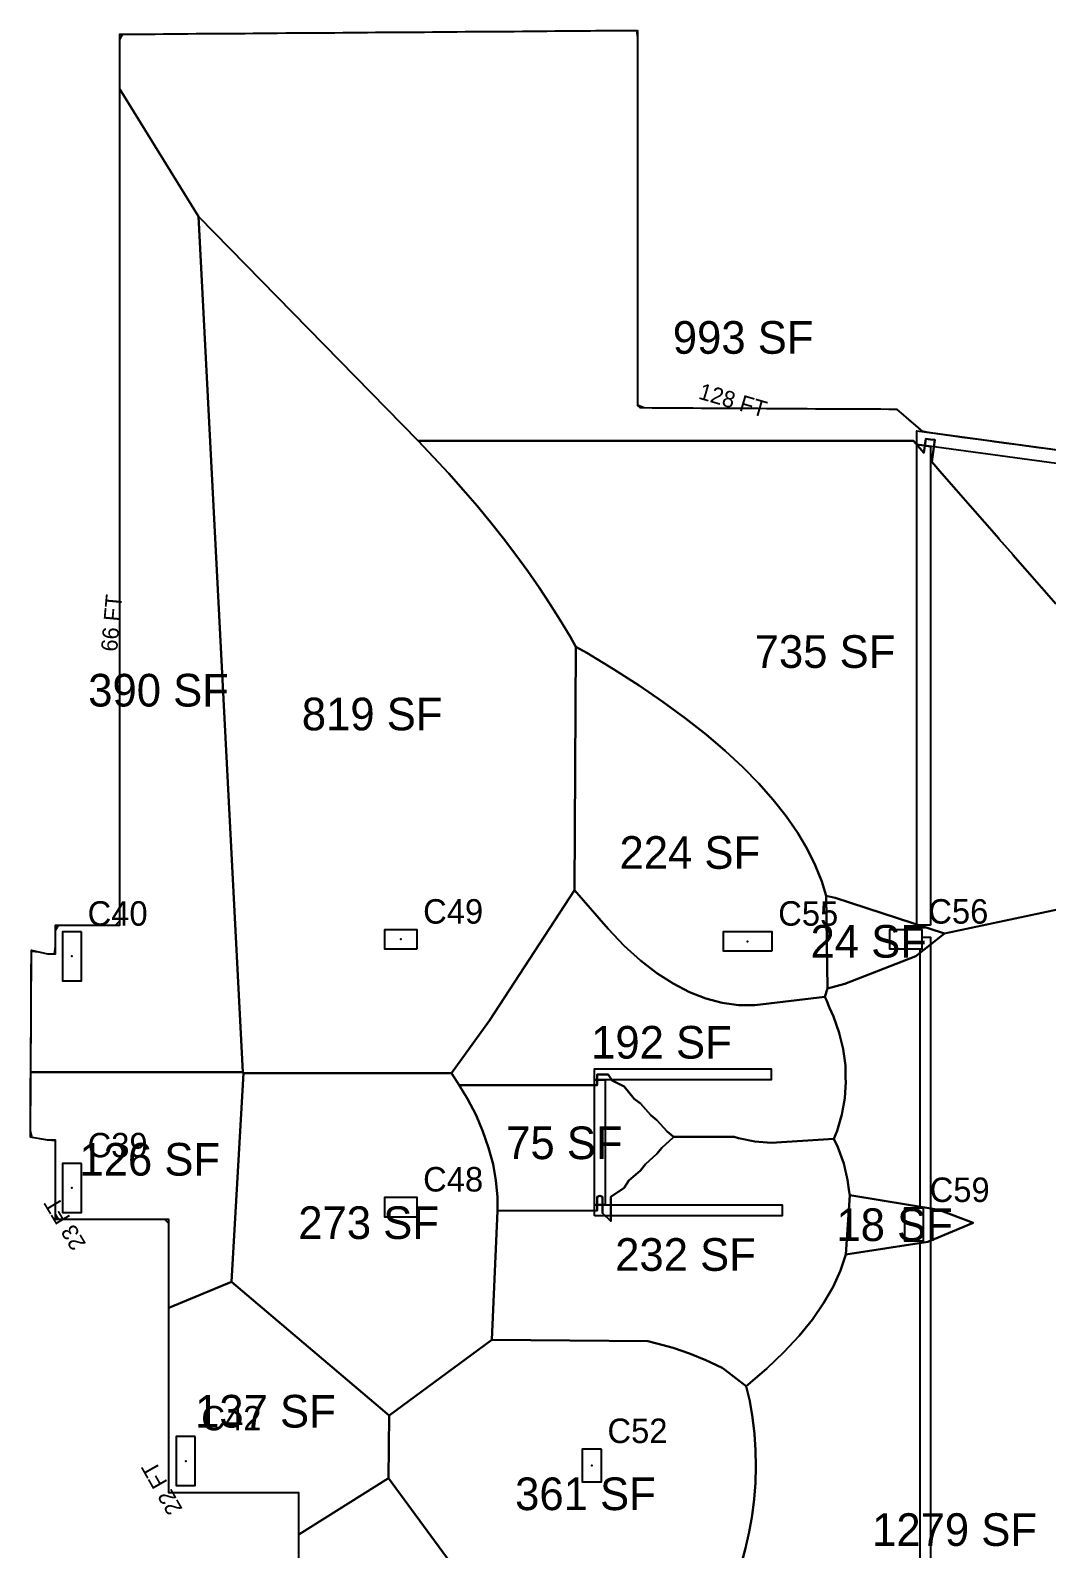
# Model space of a CAD drawing. Header units: metres. Extents: x 3272 to 9634, y 5311 to 56288.
# Drawn here: x 6113 to 6861, y 39064 to 40180 of the extents above; entities that cross this region are included whole.
import ezdxf
from ezdxf.enums import TextEntityAlignment as Align

# ---------------------------------------------------------------- set-up
doc = ezdxf.new("R2010")
doc.units = ezdxf.units.M
for name, color, linetype in [('BOUNDARY', 5, 'Continuous'), ('COL-LABEL', 2, 'Continuous'), ('COLS', 2, 'Continuous'), ('FLOOR_4_AREA_LABELS', 3, 'Continuous'), ('FLOOR_4_BOUNDARY', 5, 'Continuous'), ('FLOOR_4_COLUMNS', 7, 'Continuous'), ('FLOOR_4_FASCADE_COLUMNS', 30, 'Continuous'), ('FLOOR_4_FASCADE_WALLS', 4, 'Continuous'), ('FLOOR_4_LARGE_TRIBUTARY', 6, 'Continuous'), ('FLOOR_4_TRIBUTARY_COL_100', 2, 'Continuous'), ('FLOOR_4_TRIBUTARY_COL_106', 2, 'Continuous'), ('FLOOR_4_TRIBUTARY_COL_28', 2, 'Continuous'), ('FLOOR_4_TRIBUTARY_COL_29', 2, 'Continuous'), ('FLOOR_4_TRIBUTARY_COL_30', 2, 'Continuous'), ('FLOOR_4_TRIBUTARY_COL_31', 2, 'Continuous'), ('FLOOR_4_TRIBUTARY_COL_70', 2, 'Continuous'), ('FLOOR_4_TRIBUTARY_COL_74', 2, 'Continuous'), ('FLOOR_4_TRIBUTARY_COL_75', 2, 'Continuous'), ('FLOOR_4_TRIBUTARY_COL_76', 2, 'Continuous'), ('FLOOR_4_WALL_TRIBUTARY_111', 1, 'Continuous'), ('FLOOR_4_WALL_TRIBUTARY_112', 1, 'Continuous'), ('FLOOR_4_WALL_TRIBUTARY_113', 1, 'Continuous'), ('FLOOR_4_WALL_TRIBUTARY_120', 1, 'Continuous'), ('FLOOR_4_WALL_TRIBUTARY_121', 1, 'Continuous'), ('FLOOR_4_WALL_TRIBUTARY_139', 1, 'Continuous'), ('WALL', 4, 'Continuous')]:
    doc.layers.add(name, color=color, linetype=linetype)

msp = doc.modelspace()

# ---------------------------------------------------------------- linework, layer by layer
at = {"layer": 'BOUNDARY'}
msp.add_lwpolyline([(6310.8, 38958.2), (6310.8, 39104.7), (6215.2, 39104.7), (6215.2, 39305.7), (6131.8, 39305.7), (6131.8, 39364), (6125.8, 39364), (6113.3, 39366.1), (6114.1, 39503.6), (6125.8, 39501), (6131.8, 39501), (6131.8, 39522.1), (6179, 39522.1), (6179, 40176.8), (6560, 40179.7), (6560, 39904), (6561.7, 39902.4), (6750.3, 39901.3), (6769.4, 39885), (6775.3, 39884), (7023.9, 39850.3)], dxfattribs=at)
at = {"layer": 'COLS'}
for points in [[(6397.7, 39504.6), (6397.7, 39518.6), (6373.7, 39518.6), (6373.7, 39504.6)], [(6769.3, 39504.6), (6769.3, 39518.6), (6745.3, 39518.6), (6745.3, 39504.6)], [(6150.9, 39517.1), (6136.9, 39517.1), (6136.9, 39481.1), (6150.9, 39481.1)], [(6658.9, 39503.1), (6658.9, 39517.1), (6622.9, 39517.1), (6622.9, 39503.1)], [(6150.9, 39346.8), (6136.9, 39346.8), (6136.9, 39310.8), (6150.9, 39310.8)], [(6397.7, 39307.7), (6397.7, 39321.7), (6373.7, 39321.7), (6373.7, 39307.7)], [(6770.3, 39314), (6756.3, 39314), (6756.3, 39290), (6770.3, 39290)], [(6234.6, 39146.1), (6220.6, 39146.1), (6220.6, 39110.1), (6234.6, 39110.1)], [(6533.3, 39136.8), (6519.3, 39136.8), (6519.3, 39112.8), (6533.3, 39112.8)]]:
    msp.add_lwpolyline(points, close=True, dxfattribs=at)
at = {"layer": 'FLOOR_4_BOUNDARY'}
msp.add_lwpolyline([(6310.8, 38958.2), (6310.8, 39104.7), (6215.2, 39104.7), (6215.2, 39305.7), (6131.8, 39305.7), (6131.8, 39364), (6125.8, 39364), (6113.3, 39366.1), (6114.1, 39503.6), (6125.8, 39501), (6131.8, 39501), (6131.8, 39522.1), (6179, 39522.1), (6179, 40176.8), (6560, 40179.7), (6560, 39904), (6561.7, 39902.4), (6750.3, 39901.3), (6769.4, 39885), (6775.3, 39884), (7023.9, 39850.3)], dxfattribs=at)
at = {"layer": 'FLOOR_4_COLUMNS'}
for p in [(6385.7, 39511.6), (6640.9, 39510.1), (6757.3, 39511.6), (6143.9, 39499.1), (6143.9, 39328.8), (6385.7, 39314.7), (6763.3, 39302), (6227.6, 39128.1), (6526.3, 39124.8)]:
    msp.add_point(p, dxfattribs=at)
at = {"layer": 'FLOOR_4_FASCADE_COLUMNS'}
for points in [[(6113.6, 39412.8), (6113.6, 39418.8), (6113.6, 39424.8), (6113.7, 39430.8), (6113.7, 39436.8), (6113.8, 39442.8), (6113.8, 39448.8), (6113.8, 39454.8), (6113.9, 39460.8), (6113.9, 39466.8), (6113.9, 39472.8), (6114, 39478.8), (6114, 39484.8), (6114, 39490.8), (6114.1, 39496.8), (6114.1, 39502.8), (6119.2, 39502.5), (6125, 39501.2), (6131, 39501), (6131.8, 39506.3), (6131.8, 39512.3), (6131.8, 39518.3), (6133.9, 39522.1), (6139.9, 39522.1), (6145.9, 39522.1), (6151.9, 39522.1), (6157.9, 39522.1), (6163.9, 39522.1), (6169.9, 39522.1), (6175.9, 39522.1), (6179, 39525.1), (6179, 39531.1), (6179, 39537.1), (6179, 39543.1), (6179, 39549.1), (6179, 39555.1), (6179, 39561.1), (6179, 39567.1), (6179, 39573.1), (6179, 39579.1), (6179, 39585.1), (6179, 39591.1), (6179, 39597.1), (6179, 39603.1), (6179, 39609.1), (6179, 39615.1), (6179, 39621.1), (6179, 39627.1), (6179, 39633.1), (6179, 39639.1), (6179, 39645.1), (6179, 39651.1), (6179, 39657.1), (6179, 39663.1), (6179, 39669.1), (6179, 39675.1), (6179, 39681.1), (6179, 39687.1), (6179, 39693.1), (6179, 39699.1), (6179, 39705.1), (6179, 39711.1), (6179, 39717.1), (6179, 39723.1), (6179, 39729.1), (6179, 39735.1), (6179, 39741.1), (6179, 39747.1), (6179, 39753.1), (6179, 39759.1), (6179, 39765.1), (6179, 39771.1), (6179, 39777.1), (6179, 39783.1), (6179, 39789.1), (6179, 39795.1), (6179, 39801.1), (6179, 39807.1), (6179, 39813.1), (6179, 39819.1), (6179, 39825.1), (6179, 39831.1), (6179, 39837.1), (6179, 39843.1), (6179, 39849.1), (6179, 39855.1), (6179, 39861.1), (6179, 39867.1), (6179, 39873.1), (6179, 39879.1), (6179, 39885.1), (6179, 39891.1), (6179, 39897.1), (6179, 39903.1), (6179, 39909.1), (6179, 39915.1), (6179, 39921.1), (6179, 39927.1), (6179, 39933.1), (6179, 39939.1), (6179, 39945.1), (6179, 39951.1), (6179, 39957.1), (6179, 39963.1), (6179, 39969.1), (6179, 39975.1), (6179, 39981.1), (6179, 39987.1), (6179, 39993.1), (6179, 39999.1), (6179, 40005.1), (6179, 40011.1), (6179, 40017.1), (6179, 40023.1), (6179, 40029.1), (6179, 40035.1), (6179, 40041.1), (6179, 40047.1), (6179, 40053.1), (6179, 40059.1), (6179, 40065.1), (6179, 40071.1), (6179, 40077.1), (6179, 40083.1), (6179, 40089.1), (6179, 40095.1), (6179, 40101.1), (6179, 40107.1), (6179, 40113.1), (6179, 40119.1), (6179, 40125.1), (6179, 40131.1), (6179, 40137.1)], [(6215.2, 39242.8), (6215.2, 39248.8), (6215.2, 39254.8), (6215.2, 39260.8), (6215.2, 39266.8), (6215.2, 39272.8), (6215.2, 39278.8), (6215.2, 39284.8), (6215.2, 39290.8), (6215.2, 39296.8), (6215.2, 39302.8), (6212.1, 39305.7), (6206.1, 39305.7), (6200.1, 39305.7), (6194.1, 39305.7), (6188.1, 39305.7), (6182.1, 39305.7), (6176.1, 39305.7), (6170.1, 39305.7), (6164.1, 39305.7), (6158.1, 39305.7), (6152.1, 39305.7), (6146.1, 39305.7), (6140.1, 39305.7), (6134.1, 39305.7), (6131.8, 39309.4), (6131.8, 39315.4), (6131.8, 39321.4), (6131.8, 39327.4), (6131.8, 39333.4), (6131.8, 39339.4), (6131.8, 39345.4), (6131.8, 39351.4), (6131.8, 39357.4), (6131.8, 39363.4), (6126.4, 39364), (6120.5, 39364.9), (6114.6, 39365.9), (6113.3, 39370.8), (6113.3, 39376.8), (6113.4, 39382.8), (6113.4, 39388.8), (6113.5, 39394.8), (6113.5, 39400.8), (6113.5, 39406.8), (6113.6, 39412.8)], [(6310.8, 39074.4), (6310.8, 39080.4), (6310.8, 39086.4), (6310.8, 39092.4), (6310.8, 39098.4), (6310.8, 39104.4), (6305.1, 39104.7), (6299.1, 39104.7), (6293.1, 39104.7), (6287.1, 39104.7), (6281.1, 39104.7), (6275.1, 39104.7), (6269.1, 39104.7), (6263.1, 39104.7), (6257.1, 39104.7), (6251.1, 39104.7), (6245.1, 39104.7), (6239.1, 39104.7), (6233.1, 39104.7), (6227.1, 39104.7), (6221.1, 39104.7), (6215.2, 39104.8), (6215.2, 39110.8), (6215.2, 39116.8), (6215.2, 39122.8), (6215.2, 39128.8), (6215.2, 39134.8), (6215.2, 39140.8), (6215.2, 39146.8), (6215.2, 39152.8), (6215.2, 39158.8), (6215.2, 39164.8), (6215.2, 39170.8), (6215.2, 39176.8), (6215.2, 39182.8), (6215.2, 39188.8), (6215.2, 39194.8), (6215.2, 39200.8), (6215.2, 39206.8), (6215.2, 39212.8), (6215.2, 39218.8), (6215.2, 39224.8), (6215.2, 39230.8), (6215.2, 39236.8), (6215.2, 39242.8)], [(6310.8, 39062.4), (6310.8, 39068.4), (6310.8, 39074.4)]]:
    msp.add_lwpolyline(points, dxfattribs=at)
at = {"layer": 'FLOOR_4_FASCADE_WALLS'}
msp.add_lwpolyline([(6179, 40137.1), (6179, 40143.1), (6179, 40149.1), (6179, 40155.1), (6179, 40161.1), (6179, 40167.1), (6179, 40173.1), (6181.2, 40176.9), (6187.2, 40176.9), (6193.2, 40176.9), (6199.2, 40177), (6205.2, 40177), (6211.2, 40177.1), (6217.2, 40177.1), (6223.2, 40177.2), (6229.2, 40177.2), (6235.2, 40177.3), (6241.2, 40177.3), (6247.2, 40177.4), (6253.2, 40177.4), (6259.2, 40177.4), (6265.2, 40177.5), (6271.2, 40177.5), (6277.2, 40177.6), (6283.2, 40177.6), (6289.2, 40177.7), (6295.2, 40177.7), (6301.2, 40177.8), (6307.2, 40177.8), (6313.2, 40177.8), (6319.2, 40177.9), (6325.2, 40177.9), (6331.2, 40178), (6337.2, 40178), (6343.2, 40178.1), (6349.2, 40178.1), (6355.2, 40178.2), (6361.2, 40178.2), (6367.2, 40178.3), (6373.2, 40178.3), (6379.2, 40178.3), (6385.2, 40178.4), (6391.2, 40178.4), (6397.2, 40178.5), (6403.2, 40178.5), (6409.2, 40178.6), (6415.2, 40178.6), (6421.2, 40178.7), (6427.2, 40178.7), (6433.2, 40178.8), (6439.2, 40178.8), (6445.2, 40178.8), (6451.2, 40178.9), (6457.2, 40178.9), (6463.2, 40179), (6469.2, 40179), (6475.2, 40179.1), (6481.2, 40179.1), (6487.2, 40179.2), (6493.2, 40179.2), (6499.2, 40179.3), (6505.2, 40179.3), (6511.2, 40179.3), (6517.2, 40179.4), (6523.2, 40179.4), (6529.2, 40179.5), (6535.2, 40179.5), (6541.2, 40179.6), (6547.2, 40179.6), (6553.2, 40179.7), (6559.2, 40179.7), (6560, 40174.5), (6560, 40168.5), (6560, 40162.5), (6560, 40156.5), (6560, 40150.5), (6560, 40144.5), (6560, 40138.5), (6560, 40132.5), (6560, 40126.5), (6560, 40120.5), (6560, 40114.5), (6560, 40108.5), (6560, 40102.5), (6560, 40096.5), (6560, 40090.5), (6560, 40084.5), (6560, 40078.5), (6560, 40072.5), (6560, 40066.5), (6560, 40060.5), (6560, 40054.5), (6560, 40048.5), (6560, 40042.5), (6560, 40036.5), (6560, 40030.5), (6560, 40024.5), (6560, 40018.5), (6560, 40012.5), (6560, 40006.5), (6560, 40000.5), (6560, 39994.5), (6560, 39988.5), (6560, 39982.5), (6560, 39976.5), (6560, 39970.5), (6560, 39964.5), (6560, 39958.5), (6560, 39952.5), (6560, 39946.5), (6560, 39940.5), (6560, 39934.5), (6560, 39928.5), (6560, 39922.5), (6560, 39916.5), (6560, 39910.5), (6560, 39904.5), (6564.8, 39902.4), (6570.8, 39902.3), (6576.8, 39902.3), (6582.8, 39902.3), (6588.8, 39902.2), (6594.8, 39902.2), (6600.8, 39902.2), (6606.8, 39902.1), (6612.8, 39902.1), (6618.8, 39902.1), (6624.8, 39902), (6630.8, 39902), (6636.8, 39901.9), (6642.8, 39901.9), (6648.8, 39901.9), (6654.8, 39901.8), (6660.8, 39901.8), (6666.8, 39901.8), (6672.8, 39901.7), (6678.8, 39901.7), (6684.8, 39901.7), (6690.8, 39901.6), (6696.8, 39901.6), (6702.8, 39901.6), (6708.8, 39901.5), (6714.8, 39901.5), (6720.8, 39901.5), (6726.8, 39901.4), (6732.8, 39901.4), (6738.8, 39901.4), (6744.8, 39901.3), (6750.7, 39901), (6755.3, 39897.1), (6759.8, 39893.2), (6764.4, 39889.3), (6768.9, 39885.4), (6774.7, 39884.1), (6780.7, 39883.3), (6786.6, 39882.4), (6792.6, 39881.6), (6798.5, 39880.8), (6804.5, 39880), (6810.4, 39879.2), (6816.3, 39878.4), (6822.3, 39877.6), (6828.2, 39876.8), (6834.2, 39876), (6840.1, 39875.2), (6846.1, 39874.4), (6852, 39873.6), (6858, 39872.8), (6863.9, 39872)], dxfattribs=at)
at = {"layer": 'FLOOR_4_LARGE_TRIBUTARY'}
for points in [[(6867.6, 39758.1), (6857.2, 39770), (6857.1, 39770.1), (6846.7, 39782), (6846.7, 39782), (6846.6, 39782.1), (6836.2, 39794), (6836.1, 39794.1), (6825.7, 39806), (6825.6, 39806.1), (6815.3, 39818), (6815.1, 39818.1), (6804.8, 39830), (6804.7, 39830.1), (6794.3, 39842.1), (6794.2, 39842.1), (6783.8, 39854.1), (6783.7, 39854.1), (6776.3, 39862.6), (6778.5, 39878.7), (6775.4, 39878.9), (6772, 39879.5), (6770.6, 39869.1), (6763, 39878.1), (6398.6, 39878.1), (6237, 40042.8), (6179, 40136.4), (6179, 40176.8), (6560, 40179.7), (6560, 39904), (6561.7, 39902.4), (6750.3, 39901.3), (6769.4, 39885), (6770.6, 39884.8), (6775.3, 39884), (6781.8, 39883.1), (6793.7, 39881.5), (6805.6, 39879.9), (6817.5, 39878.3), (6829.4, 39876.6), (6841.3, 39875), (6853.2, 39873.4), (6865.1, 39871.8)], [(6909.3, 39542.1), (6785.7, 39515.9), (6705.2, 39542.1), (6698.7, 39543.6), (6695.4, 39554.1), (6690.6, 39566.1), (6684.6, 39578.1), (6677.5, 39590.1), (6669.2, 39602.1), (6659.7, 39614.1), (6649.1, 39626.1), (6637.3, 39638.1), (6624.4, 39650.1), (6610.3, 39662.1), (6595, 39674.1), (6578.6, 39686.1), (6561.1, 39698.1), (6542.3, 39710.1), (6542.3, 39710.1), (6522.5, 39722.1), (6514.6, 39726.6), (6510.3, 39734.1), (6503.1, 39746.1), (6495.5, 39758.1), (6487.5, 39770.1), (6479.1, 39782.1), (6470.4, 39794.1), (6461.2, 39806.1), (6451.7, 39818.1), (6441.9, 39830.1), (6431.6, 39842.1), (6421, 39854.1), (6409.9, 39866.1), (6398.6, 39878.1), (6763, 39878.1), (6770.6, 39869.1), (6772, 39879.5), (6775.4, 39878.9), (6778.5, 39878.7), (6776.3, 39862.6), (6783.7, 39854.1), (6783.8, 39854.1), (6794.2, 39842.1), (6794.3, 39842.1), (6804.7, 39830.1), (6804.8, 39830), (6815.1, 39818.1), (6815.3, 39818), (6825.6, 39806.1), (6825.7, 39806), (6836.1, 39794.1), (6836.2, 39794), (6846.6, 39782.1), (6846.7, 39782), (6857.1, 39770.1), (6857.2, 39770), (6867.6, 39758.1)], [(6636.1, 39052.1), (6639.4, 39064.1), (6642.1, 39076.1), (6644.2, 39088.1), (6645.8, 39100.1), (6646.7, 39112.1), (6647, 39124.1), (6646.8, 39136.1), (6645.9, 39148.1), (6644.5, 39160.1), (6642.4, 39172.1), (6639.9, 39183.2), (6641, 39184.1), (6655, 39196.1), (6667.6, 39208.1), (6678.8, 39220.1), (6688.5, 39232.1), (6696.8, 39244.1), (6703.7, 39256.1), (6709.2, 39268.1), (6713.2, 39279.9), (6773.5, 39289.3), (6806.7, 39303.1), (6781.6, 39312.8), (6716, 39323.5), (6715.5, 39325.9), (6714.4, 39334.8), (6711.6, 39346.8), (6707.3, 39358.8), (6704.4, 39365), (6706.7, 39370.8), (6710.2, 39382.8), (6712.3, 39394.8), (6713.1, 39406.8), (6713, 39409.4), (6712.8, 39418.8), (6711.2, 39430.8), (6708.3, 39442.8), (6704.1, 39454.8), (6701.2, 39461.3), (6699, 39466.8), (6697.8, 39469.4), (6699.6, 39475.4), (6712.5, 39478.8), (6764.7, 39499.1), (6785.7, 39515.9), (6909.3, 39542.1)], [(6476.3, 38979.9), (6376.8, 39115.4), (6377.3, 39161.5), (6377.3, 39161.5), (6452.7, 39217.3), (6567.5, 39216.1), (6574.2, 39214.6), (6586.2, 39211.3), (6598.2, 39207.1), (6610.2, 39202.3), (6622.2, 39196.6), (6622.9, 39196.2), (6639.9, 39183.2), (6642.4, 39172.1), (6644.5, 39160.1), (6645.9, 39148.1), (6646.8, 39136.1), (6647, 39124.1), (6646.7, 39112.1), (6645.8, 39100.1), (6644.2, 39088.1), (6642.1, 39076.1), (6639.4, 39064.1), (6636.1, 39052.1)]]:
    msp.add_lwpolyline(points, dxfattribs=at)
for points in [[(6237, 40042.8), (6269.5, 39413.9), (6113.6, 39413.9), (6114.1, 39503.6), (6125.8, 39501), (6131.8, 39501), (6131.8, 39522.1), (6179, 39522.1), (6179, 40136.4), (6237, 40042.8)], [(6398.6, 39878.1), (6409.9, 39866.1), (6421, 39854.1), (6431.6, 39842.1), (6441.9, 39830.1), (6451.7, 39818.1), (6461.2, 39806.1), (6470.4, 39794.1), (6479.1, 39782.1), (6487.5, 39770.1), (6495.5, 39758.1), (6503.1, 39746.1), (6510.3, 39734.1), (6514.6, 39726.6), (6513.5, 39547.8), (6451.1, 39451.9), (6423, 39413.2), (6270.1, 39413.2), (6269.5, 39413.9), (6237, 40042.8), (6398.6, 39878.1)], [(6522.5, 39722.1), (6542.3, 39710.1), (6561.1, 39698.1), (6578.6, 39686.1), (6595, 39674.1), (6610.3, 39662.1), (6624.4, 39650.1), (6637.3, 39638.1), (6649.1, 39626.1), (6659.7, 39614.1), (6669.2, 39602.1), (6677.5, 39590.1), (6684.6, 39578.1), (6690.6, 39566.1), (6695.4, 39554.1), (6698.7, 39543.6), (6699.6, 39475.4), (6697.8, 39469.4), (6646.2, 39463.2), (6634.2, 39463.2), (6622.2, 39464.9), (6610.2, 39468), (6598.2, 39472.7), (6586.2, 39479), (6574.2, 39486.7), (6562.2, 39496), (6550.2, 39506.9), (6538.2, 39519.3), (6513.5, 39547.8), (6514.6, 39726.6), (6522.5, 39722.1)], [(6574.2, 39378.7), (6569.7, 39382.3), (6562.2, 39390.9), (6557.4, 39394.3), (6550.2, 39403.3), (6541.2, 39407.8), (6538.2, 39412.3), (6530.2, 39412.3), (6530.2, 39404.3), (6428.8, 39404.3), (6423, 39413.2), (6451.1, 39451.9), (6513.5, 39547.8), (6538.2, 39519.3), (6550.2, 39506.9), (6562.2, 39496), (6574.2, 39486.7), (6586.2, 39479), (6598.2, 39472.7), (6610.2, 39468), (6622.2, 39464.9), (6634.2, 39463.2), (6646.2, 39463.2), (6697.8, 39469.4), (6699, 39466.8), (6701.2, 39461.3), (6704.1, 39454.8), (6708.3, 39442.8), (6711.2, 39430.8), (6712.8, 39418.8), (6713, 39409.4), (6713.1, 39406.8), (6712.3, 39394.8), (6710.2, 39382.8), (6706.7, 39370.8), (6704.4, 39365), (6658.2, 39362.1), (6646.2, 39362.9), (6634.2, 39365.3), (6631, 39366.3), (6622.2, 39366.3), (6622.2, 39366.3), (6610.2, 39366.3), (6610.2, 39366.3), (6598.2, 39366.3), (6598.2, 39366.3), (6586.5, 39366.3), (6586.2, 39366.6), (6581.8, 39370.3), (6574.2, 39378.7)], [(6269.5, 39413.9), (6270.1, 39413.2), (6261.2, 39259.9), (6215.2, 39240.8), (6215.2, 39305.7), (6131.8, 39305.7), (6131.8, 39364), (6125.8, 39364), (6113.3, 39366.1), (6113.6, 39413.9), (6269.5, 39413.9)], [(6270.1, 39413.2), (6423, 39413.2), (6428.8, 39404.3), (6434.9, 39394.3), (6441.1, 39382.3), (6446.2, 39370.3), (6450.4, 39358.3), (6453.6, 39346.3), (6455.7, 39334.3), (6456.9, 39322.3), (6457, 39312), (6452.7, 39217.3), (6377.3, 39161.5), (6261.2, 39259.9), (6270.1, 39413.2)], [(6455.7, 39334.3), (6453.6, 39346.3), (6450.4, 39358.3), (6446.2, 39370.3), (6441.1, 39382.3), (6434.9, 39394.3), (6428.8, 39404.3), (6530.2, 39404.3), (6530.2, 39412.3), (6538.2, 39412.3), (6541.2, 39407.8), (6550.2, 39403.3), (6557.4, 39394.3), (6562.2, 39390.9), (6569.7, 39382.3), (6574.2, 39378.7), (6581.8, 39370.3), (6586.2, 39366.6), (6586.5, 39366.3), (6586.2, 39365.9), (6577.8, 39358.3), (6574.2, 39353.8), (6565.7, 39346.3), (6562.2, 39341.6), (6553.4, 39334.3), (6550.2, 39328.9), (6540.2, 39322.3), (6540.2, 39316.3), (6540.2, 39304.4), (6534.2, 39310.3), (6534.2, 39316.3), (6534.1, 39322.3), (6532.2, 39323), (6530.2, 39322.3), (6530.2, 39312.3), (6457, 39312), (6456.9, 39322.3), (6455.7, 39334.3)], [(6530.2, 39322.3), (6532.2, 39323), (6534.1, 39322.3), (6534.2, 39316.3), (6534.2, 39310.3), (6540.2, 39304.4), (6540.2, 39316.3), (6540.2, 39322.3), (6550.2, 39328.9), (6553.4, 39334.3), (6562.2, 39341.6), (6565.7, 39346.3), (6574.2, 39353.8), (6577.8, 39358.3), (6586.2, 39365.9), (6586.5, 39366.3), (6598.2, 39366.3), (6598.2, 39366.3), (6610.2, 39366.3), (6610.2, 39366.3), (6622.2, 39366.3), (6622.2, 39366.3), (6631, 39366.3), (6634.2, 39365.3), (6646.2, 39362.9), (6658.2, 39362.1), (6704.4, 39365), (6707.3, 39358.8), (6711.6, 39346.8), (6714.4, 39334.8), (6715.5, 39325.9), (6716, 39323.5), (6713.2, 39279.9), (6709.2, 39268.1), (6703.7, 39256.1), (6696.8, 39244.1), (6688.5, 39232.1), (6678.8, 39220.1), (6667.6, 39208.1), (6655, 39196.1), (6641, 39184.1), (6639.9, 39183.2), (6622.9, 39196.2), (6622.2, 39196.6), (6610.2, 39202.3), (6598.2, 39207.1), (6586.2, 39211.3), (6574.2, 39214.6), (6567.5, 39216.1), (6452.7, 39217.3), (6457, 39312), (6530.2, 39312.3), (6530.2, 39322.3)], [(6261.2, 39259.9), (6377.3, 39161.5), (6376.8, 39115.4), (6310.8, 39074), (6310.8, 39104.7), (6215.2, 39104.7), (6215.2, 39240.8), (6261.2, 39259.9)], [(6376.8, 39115.4), (6476.3, 38979.9), (6465.6, 38969.3), (6427.3, 38934.1), (6377.4, 38903.4), (6375.1, 38904.1), (6376.4, 38958.2), (6310.8, 38958.2), (6310.8, 39074), (6376.8, 39115.4)]]:
    msp.add_lwpolyline(points, close=True, dxfattribs=at)
at = {"layer": 'FLOOR_4_TRIBUTARY_COL_100'}
msp.add_lwpolyline([(6270.1, 39413.2), (6423, 39413.2), (6428.8, 39404.3), (6434.9, 39394.3), (6441.1, 39382.3), (6446.2, 39370.3), (6450.4, 39358.3), (6453.6, 39346.3), (6455.7, 39334.3), (6456.9, 39322.3), (6457, 39312), (6452.7, 39217.3), (6377.3, 39161.5), (6261.2, 39259.9), (6270.1, 39413.2)], close=True, dxfattribs=at)
at = {"layer": 'FLOOR_4_TRIBUTARY_COL_106'}
msp.add_lwpolyline([(6476.3, 38979.9), (6376.8, 39115.4), (6377.3, 39161.5), (6377.3, 39161.5), (6452.7, 39217.3), (6567.5, 39216.1), (6574.2, 39214.6), (6586.2, 39211.3), (6598.2, 39207.1), (6610.2, 39202.3), (6622.2, 39196.6), (6622.9, 39196.2), (6639.9, 39183.2), (6642.4, 39172.1), (6644.5, 39160.1), (6645.9, 39148.1), (6646.8, 39136.1), (6647, 39124.1), (6646.7, 39112.1), (6645.8, 39100.1), (6644.2, 39088.1), (6642.1, 39076.1), (6639.4, 39064.1), (6636.1, 39052.1)], dxfattribs=at)
at = {"layer": 'FLOOR_4_TRIBUTARY_COL_28'}
msp.add_lwpolyline([(6261.2, 39259.9), (6377.3, 39161.5), (6376.8, 39115.4), (6310.8, 39074), (6310.8, 39104.7), (6215.2, 39104.7), (6215.2, 39240.8), (6261.2, 39259.9)], close=True, dxfattribs=at)
at = {"layer": 'FLOOR_4_TRIBUTARY_COL_29'}
msp.add_lwpolyline([(6269.5, 39413.9), (6270.1, 39413.2), (6261.2, 39259.9), (6215.2, 39240.8), (6215.2, 39305.7), (6131.8, 39305.7), (6131.8, 39364), (6125.8, 39364), (6113.3, 39366.1), (6113.6, 39413.9), (6269.5, 39413.9)], close=True, dxfattribs=at)
at = {"layer": 'FLOOR_4_TRIBUTARY_COL_30'}
msp.add_lwpolyline([(6522.5, 39722.1), (6542.3, 39710.1), (6561.1, 39698.1), (6578.6, 39686.1), (6595, 39674.1), (6610.3, 39662.1), (6624.4, 39650.1), (6637.3, 39638.1), (6649.1, 39626.1), (6659.7, 39614.1), (6669.2, 39602.1), (6677.5, 39590.1), (6684.6, 39578.1), (6690.6, 39566.1), (6695.4, 39554.1), (6698.7, 39543.6), (6699.6, 39475.4), (6697.8, 39469.4), (6646.2, 39463.2), (6634.2, 39463.2), (6622.2, 39464.9), (6610.2, 39468), (6598.2, 39472.7), (6586.2, 39479), (6574.2, 39486.7), (6562.2, 39496), (6550.2, 39506.9), (6538.2, 39519.3), (6513.5, 39547.8), (6514.6, 39726.6), (6522.5, 39722.1)], close=True, dxfattribs=at)
at = {"layer": 'FLOOR_4_TRIBUTARY_COL_31'}
msp.add_lwpolyline([(6237, 40042.8), (6269.5, 39413.9), (6113.6, 39413.9), (6114.1, 39503.6), (6125.8, 39501), (6131.8, 39501), (6131.8, 39522.1), (6179, 39522.1), (6179, 40136.4), (6237, 40042.8)], close=True, dxfattribs=at)
at = {"layer": 'FLOOR_4_TRIBUTARY_COL_70'}
msp.add_lwpolyline([(6376.8, 39115.4), (6476.3, 38979.9), (6465.6, 38969.3), (6427.3, 38934.1), (6377.4, 38903.4), (6375.1, 38904.1), (6376.4, 38958.2), (6310.8, 38958.2), (6310.8, 39074), (6376.8, 39115.4)], close=True, dxfattribs=at)
at = {"layer": 'FLOOR_4_TRIBUTARY_COL_74'}
msp.add_lwpolyline([(6398.6, 39878.1), (6409.9, 39866.1), (6421, 39854.1), (6431.6, 39842.1), (6441.9, 39830.1), (6451.7, 39818.1), (6461.2, 39806.1), (6470.4, 39794.1), (6479.1, 39782.1), (6487.5, 39770.1), (6495.5, 39758.1), (6503.1, 39746.1), (6510.3, 39734.1), (6514.6, 39726.6), (6513.5, 39547.8), (6451.1, 39451.9), (6423, 39413.2), (6270.1, 39413.2), (6269.5, 39413.9), (6237, 40042.8), (6398.6, 39878.1)], close=True, dxfattribs=at)
at = {"layer": 'FLOOR_4_TRIBUTARY_COL_75'}
msp.add_lwpolyline([(6705.2, 39542.1), (6785.7, 39515.9), (6764.7, 39499.1), (6712.5, 39478.8), (6699.6, 39475.4), (6698.7, 39543.6), (6705.2, 39542.1)], close=True, dxfattribs=at)
at = {"layer": 'FLOOR_4_TRIBUTARY_COL_76'}
msp.add_lwpolyline([(6716, 39323.5), (6781.6, 39312.8), (6806.7, 39303.1), (6773.5, 39289.3), (6713.2, 39279.9), (6716, 39323.5)], close=True, dxfattribs=at)
at = {"layer": 'FLOOR_4_WALL_TRIBUTARY_111'}
msp.add_lwpolyline([(6530.2, 39322.3), (6532.2, 39323), (6534.1, 39322.3), (6534.2, 39316.3), (6534.2, 39310.3), (6540.2, 39304.4), (6540.2, 39316.3), (6540.2, 39322.3), (6550.2, 39328.9), (6553.4, 39334.3), (6562.2, 39341.6), (6565.7, 39346.3), (6574.2, 39353.8), (6577.8, 39358.3), (6586.2, 39365.9), (6586.5, 39366.3), (6598.2, 39366.3), (6598.2, 39366.3), (6610.2, 39366.3), (6610.2, 39366.3), (6622.2, 39366.3), (6622.2, 39366.3), (6631, 39366.3), (6634.2, 39365.3), (6646.2, 39362.9), (6658.2, 39362.1), (6704.4, 39365), (6707.3, 39358.8), (6711.6, 39346.8), (6714.4, 39334.8), (6715.5, 39325.9), (6716, 39323.5), (6713.2, 39279.9), (6709.2, 39268.1), (6703.7, 39256.1), (6696.8, 39244.1), (6688.5, 39232.1), (6678.8, 39220.1), (6667.6, 39208.1), (6655, 39196.1), (6641, 39184.1), (6639.9, 39183.2), (6622.9, 39196.2), (6622.2, 39196.6), (6610.2, 39202.3), (6598.2, 39207.1), (6586.2, 39211.3), (6574.2, 39214.6), (6567.5, 39216.1), (6452.7, 39217.3), (6457, 39312), (6530.2, 39312.3), (6530.2, 39322.3)], close=True, dxfattribs=at)
at = {"layer": 'FLOOR_4_WALL_TRIBUTARY_112'}
msp.add_lwpolyline([(6574.2, 39378.7), (6569.7, 39382.3), (6562.2, 39390.9), (6557.4, 39394.3), (6550.2, 39403.3), (6541.2, 39407.8), (6538.2, 39412.3), (6530.2, 39412.3), (6530.2, 39404.3), (6428.8, 39404.3), (6423, 39413.2), (6451.1, 39451.9), (6513.5, 39547.8), (6538.2, 39519.3), (6550.2, 39506.9), (6562.2, 39496), (6574.2, 39486.7), (6586.2, 39479), (6598.2, 39472.7), (6610.2, 39468), (6622.2, 39464.9), (6634.2, 39463.2), (6646.2, 39463.2), (6697.8, 39469.4), (6699, 39466.8), (6701.2, 39461.3), (6704.1, 39454.8), (6708.3, 39442.8), (6711.2, 39430.8), (6712.8, 39418.8), (6713, 39409.4), (6713.1, 39406.8), (6712.3, 39394.8), (6710.2, 39382.8), (6706.7, 39370.8), (6704.4, 39365), (6658.2, 39362.1), (6646.2, 39362.9), (6634.2, 39365.3), (6631, 39366.3), (6622.2, 39366.3), (6622.2, 39366.3), (6610.2, 39366.3), (6610.2, 39366.3), (6598.2, 39366.3), (6598.2, 39366.3), (6586.5, 39366.3), (6586.2, 39366.6), (6581.8, 39370.3), (6574.2, 39378.7)], close=True, dxfattribs=at)
at = {"layer": 'FLOOR_4_WALL_TRIBUTARY_113'}
msp.add_lwpolyline([(6455.7, 39334.3), (6453.6, 39346.3), (6450.4, 39358.3), (6446.2, 39370.3), (6441.1, 39382.3), (6434.9, 39394.3), (6428.8, 39404.3), (6530.2, 39404.3), (6530.2, 39412.3), (6538.2, 39412.3), (6541.2, 39407.8), (6550.2, 39403.3), (6557.4, 39394.3), (6562.2, 39390.9), (6569.7, 39382.3), (6574.2, 39378.7), (6581.8, 39370.3), (6586.2, 39366.6), (6586.5, 39366.3), (6586.2, 39365.9), (6577.8, 39358.3), (6574.2, 39353.8), (6565.7, 39346.3), (6562.2, 39341.6), (6553.4, 39334.3), (6550.2, 39328.9), (6540.2, 39322.3), (6540.2, 39316.3), (6540.2, 39304.4), (6534.2, 39310.3), (6534.2, 39316.3), (6534.1, 39322.3), (6532.2, 39323), (6530.2, 39322.3), (6530.2, 39312.3), (6457, 39312), (6456.9, 39322.3), (6455.7, 39334.3)], close=True, dxfattribs=at)
at = {"layer": 'FLOOR_4_WALL_TRIBUTARY_120'}
msp.add_lwpolyline([(6636.1, 39052.1), (6639.4, 39064.1), (6642.1, 39076.1), (6644.2, 39088.1), (6645.8, 39100.1), (6646.7, 39112.1), (6647, 39124.1), (6646.8, 39136.1), (6645.9, 39148.1), (6644.5, 39160.1), (6642.4, 39172.1), (6639.9, 39183.2), (6641, 39184.1), (6655, 39196.1), (6667.6, 39208.1), (6678.8, 39220.1), (6688.5, 39232.1), (6696.8, 39244.1), (6703.7, 39256.1), (6709.2, 39268.1), (6713.2, 39279.9), (6773.5, 39289.3), (6806.7, 39303.1), (6781.6, 39312.8), (6716, 39323.5), (6715.5, 39325.9), (6714.4, 39334.8), (6711.6, 39346.8), (6707.3, 39358.8), (6704.4, 39365), (6706.7, 39370.8), (6710.2, 39382.8), (6712.3, 39394.8), (6713.1, 39406.8), (6713, 39409.4), (6712.8, 39418.8), (6711.2, 39430.8), (6708.3, 39442.8), (6704.1, 39454.8), (6701.2, 39461.3), (6699, 39466.8), (6697.8, 39469.4), (6699.6, 39475.4), (6712.5, 39478.8), (6764.7, 39499.1), (6785.7, 39515.9), (6909.3, 39542.1)], dxfattribs=at)
at = {"layer": 'FLOOR_4_WALL_TRIBUTARY_121'}
msp.add_lwpolyline([(6909.3, 39542.1), (6785.7, 39515.9), (6705.2, 39542.1), (6698.7, 39543.6), (6695.4, 39554.1), (6690.6, 39566.1), (6684.6, 39578.1), (6677.5, 39590.1), (6669.2, 39602.1), (6659.7, 39614.1), (6649.1, 39626.1), (6637.3, 39638.1), (6624.4, 39650.1), (6610.3, 39662.1), (6595, 39674.1), (6578.6, 39686.1), (6561.1, 39698.1), (6542.3, 39710.1), (6542.3, 39710.1), (6522.5, 39722.1), (6514.6, 39726.6), (6510.3, 39734.1), (6503.1, 39746.1), (6495.5, 39758.1), (6487.5, 39770.1), (6479.1, 39782.1), (6470.4, 39794.1), (6461.2, 39806.1), (6451.7, 39818.1), (6441.9, 39830.1), (6431.6, 39842.1), (6421, 39854.1), (6409.9, 39866.1), (6398.6, 39878.1), (6763, 39878.1), (6770.6, 39869.1), (6772, 39879.5), (6775.4, 39878.9), (6778.5, 39878.7), (6776.3, 39862.6), (6783.7, 39854.1), (6783.8, 39854.1), (6794.2, 39842.1), (6794.3, 39842.1), (6804.7, 39830.1), (6804.8, 39830), (6815.1, 39818.1), (6815.3, 39818), (6825.6, 39806.1), (6825.7, 39806), (6836.1, 39794.1), (6836.2, 39794), (6846.6, 39782.1), (6846.7, 39782), (6857.1, 39770.1), (6857.2, 39770), (6867.6, 39758.1)], dxfattribs=at)
at = {"layer": 'FLOOR_4_WALL_TRIBUTARY_139'}
msp.add_lwpolyline([(6867.6, 39758.1), (6857.2, 39770), (6857.1, 39770.1), (6846.7, 39782), (6846.7, 39782), (6846.6, 39782.1), (6836.2, 39794), (6836.1, 39794.1), (6825.7, 39806), (6825.6, 39806.1), (6815.3, 39818), (6815.1, 39818.1), (6804.8, 39830), (6804.7, 39830.1), (6794.3, 39842.1), (6794.2, 39842.1), (6783.8, 39854.1), (6783.7, 39854.1), (6776.3, 39862.6), (6778.5, 39878.7), (6775.4, 39878.9), (6772, 39879.5), (6770.6, 39869.1), (6763, 39878.1), (6398.6, 39878.1), (6237, 40042.8), (6179, 40136.4), (6179, 40176.8), (6560, 40179.7), (6560, 39904), (6561.7, 39902.4), (6750.3, 39901.3), (6769.4, 39885), (6770.6, 39884.8), (6775.3, 39884), (6781.8, 39883.1), (6793.7, 39881.5), (6805.6, 39879.9), (6817.5, 39878.3), (6829.4, 39876.6), (6841.3, 39875), (6853.2, 39873.4), (6865.1, 39871.8)], dxfattribs=at)
at = {"layer": 'WALL'}
for points in [[(7363, 39794.1), (7361.9, 39794.3), (6765.3, 39875.3), (6765.3, 39885.3), (7364.4, 39804)], [(6775.3, 39522.1), (6774.5, 39522.1), (6765.3, 39522.1), (6765.3, 39875.3), (6775.3, 39873.9)], [(6767.7, 38626.1), (6767.7, 38664.8), (6767.7, 39290), (6770.3, 39290), (6770.3, 39314), (6767.7, 39314), (6767.7, 39504.6), (6769.3, 39504.6), (6769.3, 39513.1), (6775.3, 39513.1), (6775.3, 38626.1)], [(6528.2, 39408.3), (6528.2, 39416.3), (6658.3, 39416.3), (6658.3, 39408.3)], [(6528.2, 39316.3), (6528.2, 39347.8), (6528.2, 39408.3), (6536.2, 39408.3), (6536.2, 39316.3)], [(6528.2, 39308.3), (6528.2, 39308.3), (6528.2, 39316.3), (6666.3, 39316.3), (6666.3, 39308.3)]]:
    msp.add_lwpolyline(points, close=True, dxfattribs=at)

# ---------------------------------------------------------------- texts
at = {"layer": 'COL-LABEL'}
for s, p in [('C49', (6402.2, 39523.1)), ('C56', (6773.8, 39523.1)), ('C40', (6155.4, 39521.6)), ('C55', (6663.4, 39521.6)), ('C39', (6155.4, 39351.3)), ('C48', (6402.2, 39326.2)), ('C59', (6774.8, 39318.5)), ('C42', (6239.1, 39150.6)), ('C52', (6537.8, 39141.3))]:
    msp.add_text(s, height=18, dxfattribs=at).set_placement(p)
at = {"layer": 'FLOOR_4_AREA_LABELS'}
for s, p in [('993 SF', (6637.6, 39954)), ('735 SF', (6697.8, 39723.1)), ('390 SF', (6207.6, 39694.7)), ('819 SF', (6364.7, 39677.2)), ('224 SF', (6598.4, 39575.4)), ('24 SF', (6730, 39510.1)), ('192 SF', (6577.5, 39435.9)), ('75 SF', (6506.1, 39362)), ('126 SF', (6201.1, 39349.9)), ('273 SF', (6362.1, 39303.3)), ('18 SF', (6749, 39301.8)), ('232 SF', (6595.2, 39279.9)), ('137 SF', (6286.2, 39164.7)), ('361 SF', (6521.6, 39104)), ('1279 SF', (6793.1, 39077.7))]:
    msp.add_text(s, height=24, dxfattribs=at).set_placement(p, align=Align.MIDDLE_CENTER)
at = {"layer": 'FLOOR_4_FASCADE_COLUMNS'}
for s, rotation, p in [('66 FT', 84.8371, (6173, 39744.1)), ('23 FT', 120.8799, (6138.7, 39302.6)), ('22 FT', 119.5552, (6210, 39108.1))]:
    msp.add_text(s, height=12, rotation=rotation, dxfattribs=at).set_placement(p, align=Align.MIDDLE_CENTER)
at = {"layer": 'FLOOR_4_FASCADE_WALLS'}
msp.add_text('128 FT', height=12, rotation=-16.1876, dxfattribs=at).set_placement((6630.1, 39907.8), align=Align.MIDDLE_CENTER)

doc.saveas('drawing.dxf')
